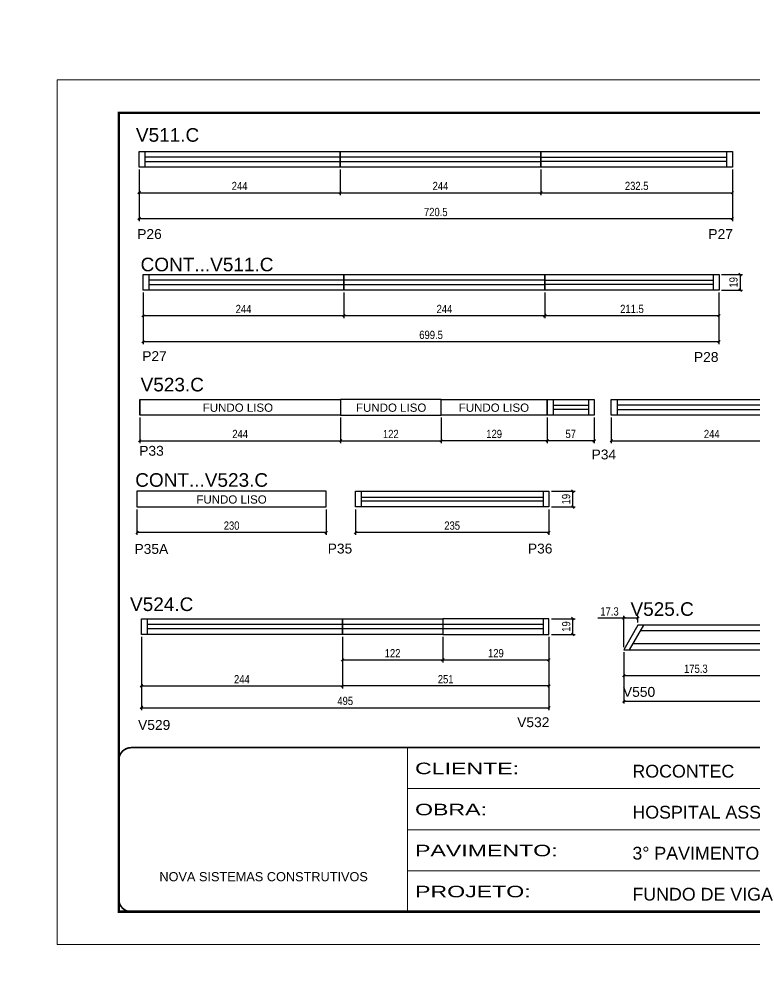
# Model space of a CAD drawing. Extents: x 2216 to 194001, y 226 to 38185.
# Drawn here: x 6939 to 7832, y 2476 to 3647 of the extents above; entities that cross this region are included whole.
import ezdxf

# ---------------------------------------------------------------- set-up
doc = ezdxf.new("R2010")
doc.units = 0
doc.linetypes.add('CONTINUO', pattern=[0])
doc.linetypes.add('DASHED', pattern=[0.75, 0.5, -0.25])
doc.layers.add('00 - FELIPE', color=2, linetype='Continuous', plot=False)
for name, color, linetype in [('5', 5, 'Continuous'), ('COTA', 241, 'Continuous'), ('NOMENCLATURA', 7, 'Continuous'), ('Painéis', 200, 'Continuous'), ('SARR_2.2x7', 40, 'Continuous')]:
    doc.layers.add(name, color=color, linetype=linetype)
for name, color, linetype, lineweight in [('Folhas', 255, 'Continuous', 9), ('Romaneio', 3, 'Continuous', 13), ('SARRAFO DE PRESSAO', 251, 'DASHED', 9)]:
    doc.layers.add(name, color=color, linetype=linetype, lineweight=lineweight)
doc.styles.add('ARIAL', font='arial.ttf')
doc.styles.add('COTA TECNICA', font='techl___.ttf', dxfattribs={"height": 10})
doc.styles.add('COTA TECNICA-50', font='techl___.ttf', dxfattribs={"height": 10})
doc.styles.get("Standard").update_dxf_attribs({"font": 'arial.ttf'})
doc.styles.add('Tecnologia', font='')
doc.styles.get('Tecnologia').set_extended_font_data('Forgotten Futurist')
doc.dimstyles.new('COTA PAINEL-50', dxfattribs={"dimtxt": 10, "dimasz": 3, "dimexe": 3, "dimexo": 3, "dimgap": 3, "dimtad": 1, "dimdec": 1, "dimzin": 12, "dimdsep": 46, "dimtxsty": 'COTA TECNICA-50', "dimblk1": 'OBLIQUE', "dimblk2": 'OBLIQUE', "dimsah": 1, "dimcen": 0.9, "dimclrd": 4, "dimclre": 4, "dimclrt": 240, "dimadec": 1, "dimazin": 3, "dimtfac": 1, "dimtdec": 1, "dimtmove": 0, "dimatfit": 3, "dimfxl": 1, "dimtolj": 1, "dimtzin": 12, "dimarcsym": 0})
doc.dimstyles.new('PAINEL', dxfattribs={"dimtxt": 10, "dimasz": 3, "dimexe": 3, "dimexo": 3, "dimgap": 3, "dimtad": 1, "dimdec": 1, "dimzin": 12, "dimdsep": 46, "dimtxsty": 'COTA TECNICA', "dimblk1": 'OBLIQUE', "dimblk2": 'OBLIQUE', "dimsah": 1, "dimcen": 0.9, "dimclrd": 4, "dimclre": 4, "dimclrt": 240, "dimadec": 1, "dimazin": 3, "dimtfac": 1, "dimtdec": 1, "dimtmove": 0, "dimatfit": 3, "dimfxl": 1, "dimtolj": 1, "dimtzin": 12, "dimarcsym": 0})

# ---------------------------------------------------------------- blocks, each defined once
blk = doc.blocks.new('9999999999')
at = {"color": 30, "linetype": 'CONTINUO'}
for p, q in [((98564.6, 34230.2), (98564.6, 34429.4)), ((98564.6, 34379.6), (99584, 34379.6)), ((98564.6, 34329.8), (99488, 34329.8)), ((99584, 34329.8), (99488, 34329.8)), ((99488, 34329.8), (99488, 34230.2)), ((98564.6, 34280), (99488, 34280))]:
    blk.add_line(p, q, dxfattribs=at)
at = {"color": 30, "linetype": 'CONTINUO', "const_width": 2}
blk.add_lwpolyline([(99584, 34230.2), (99584, 34414.4, 0.414214), (99569, 34429.4), (98229, 34429.4, 0.414214), (98214, 34414.4), (98214, 34245.2, 0.414214), (98229, 34230.2), (99584, 34230.2)], format="xyb", dxfattribs=at)
at = {"layer": 'Folhas'}
blk.add_lwpolyline([(98139, 34190.2), (99624, 34190.2), (99624, 35240.2), (98139, 35240.2)], close=True, dxfattribs=at)
at = {"layer": 'Folhas', "color": 30, "const_width": 3}
blk.add_lwpolyline([(98214, 34230.2), (99584, 34230.2), (99584, 35200.2), (98214, 35200.2)], close=True, dxfattribs=at)
at = {"color": 7, "linetype": 'Continuous', "ltscale": 5, "style": 'ARIAL'}
for s, height, p in [('ROCONTEC', 15.48, (98837.7, 34393.1)), ('HOSPITAL ASSUNÇÃO', 15.483, (98837.7, 34343.3)), ('3° PAVIMENTO', 15.483, (98837.7, 34293.5)), ('NOVA SISTEMAS CONSTRUTIVOS', 11.059, (98263.2, 34267.2)), ('FUNDO DE VIGA', 15.483, (98837.7, 34243.7))]:
    blk.add_text(s, height=height, dxfattribs=at).set_placement(p)
at = {"layer": 'Folhas', "color": 7, "style": 'Tecnologia', "width": 1.5}
for s, p in [('CLIENTE:', (98573.7, 34397.2)), ('OBRA:', (98573.7, 34347.3)), ('PAVIMENTO:', (98573.7, 34297.5)), ('PROJETO:', (98573.7, 34247.7))]:
    blk.add_text(s, height=14, dxfattribs=at).set_placement(p)
blk = doc.blocks.new('_Oblique')
at = {"color": 0, "linetype": 'ByBlock', "lineweight": -2}
blk.add_line((-0.5, -0.5), (0.5, 0.5), dxfattribs=at)
blk = doc.blocks.new('*D103')
at = {"layer": 'COTA', "color": 4, "linetype": 'ByBlock', "lineweight": -2, "transparency": 16777216}
for p, q in [((7451, 3163.2), (7451, 3132.2)), ((7580, 3163.2), (7580, 3132.2)), ((7580, 3135.2), (7451, 3135.2))]:
    blk.add_line(p, q, dxfattribs=at)
at = {"layer": 'Defpoints', "color": 0, "linetype": 'ByBlock', "transparency": 16777216}
for p in [(7451, 3166.2), (7580, 3166.2), (7451, 3135.2)]:
    blk.add_point(p, dxfattribs=at)
at = {"layer": 'COTA', "color": 4, "linetype": 'ByBlock', "lineweight": -2, "transparency": 16777216, "xscale": 3, "yscale": 3, "zscale": 3, "rotation": 180}
blk.add_blockref('_Oblique', (7451, 3135.2), dxfattribs=at)
at = {"layer": 'COTA', "color": 4, "linetype": 'ByBlock', "lineweight": -2, "transparency": 16777216, "xscale": 3, "yscale": 3, "zscale": 3}
blk.add_blockref('_Oblique', (7580, 3135.2), dxfattribs=at)
at = {"layer": 'COTA', "color": 240, "linetype": 'ByBlock', "transparency": 16777216, "insert": (7515.5, 3143.3), "char_height": 10, "attachment_point": 5, "style": 'COTA TECNICA-50'}
blk.add_mtext('\\A1;129', dxfattribs=at)
blk = doc.blocks.new('*D104')
at = {"layer": 'COTA', "color": 4, "linetype": 'ByBlock', "lineweight": -2, "transparency": 16777216}
for p, q in [((7081.6, 3051.7), (7081.6, 3020.7)), ((7311.6, 3051.7), (7311.6, 3020.7)), ((7311.6, 3023.7), (7081.6, 3023.7))]:
    blk.add_line(p, q, dxfattribs=at)
at = {"layer": 'Defpoints', "color": 0, "linetype": 'ByBlock', "transparency": 16777216}
for p in [(7081.6, 3054.7), (7311.6, 3054.7), (7081.6, 3023.7)]:
    blk.add_point(p, dxfattribs=at)
at = {"layer": 'COTA', "color": 4, "linetype": 'ByBlock', "lineweight": -2, "transparency": 16777216, "xscale": 3, "yscale": 3, "zscale": 3, "rotation": 180}
blk.add_blockref('_Oblique', (7081.6, 3023.7), dxfattribs=at)
at = {"layer": 'COTA', "color": 4, "linetype": 'ByBlock', "lineweight": -2, "transparency": 16777216, "xscale": 3, "yscale": 3, "zscale": 3}
blk.add_blockref('_Oblique', (7311.6, 3023.7), dxfattribs=at)
at = {"layer": 'COTA', "color": 240, "linetype": 'ByBlock', "transparency": 16777216, "insert": (7196.6, 3032), "char_height": 10, "attachment_point": 5, "style": 'COTA TECNICA-50'}
blk.add_mtext('\\A1;230', dxfattribs=at)
blk = doc.blocks.new('*D140')
at = {"layer": 'COTA', "color": 4, "linetype": 'ByBlock', "lineweight": -2, "transparency": 16777216}
for p, q in [((7572.3, 3464.3), (7572.3, 3433.3)), ((7804.8, 3464.3), (7804.8, 3433.3)), ((7572.3, 3436.3), (7804.8, 3436.3))]:
    blk.add_line(p, q, dxfattribs=at)
at = {"layer": 'Defpoints', "color": 0, "linetype": 'ByBlock', "transparency": 16777216}
for p in [(7572.3, 3467.3), (7804.8, 3467.3), (7804.8, 3436.3)]:
    blk.add_point(p, dxfattribs=at)
at = {"layer": 'COTA', "color": 4, "linetype": 'ByBlock', "lineweight": -2, "transparency": 16777216, "xscale": 3, "yscale": 3, "zscale": 3, "rotation": 180}
blk.add_blockref('_Oblique', (7572.3, 3436.3), dxfattribs=at)
at = {"layer": 'COTA', "color": 4, "linetype": 'ByBlock', "lineweight": -2, "transparency": 16777216, "xscale": 3, "yscale": 3, "zscale": 3}
blk.add_blockref('_Oblique', (7804.8, 3436.3), dxfattribs=at)
at = {"layer": 'COTA', "color": 240, "linetype": 'ByBlock', "transparency": 16777216, "insert": (7688.6, 3444.5), "char_height": 10, "attachment_point": 5, "style": 'COTA TECNICA-50'}
blk.add_mtext('\\A1;232.5', dxfattribs=at)
blk = doc.blocks.new('*D141')
at = {"layer": 'Defpoints', "color": 0, "linetype": 'ByBlock', "transparency": 16777216}
for p in [(7084.3, 3467.3), (7328.3, 3467.3), (7328.3, 3436.3)]:
    blk.add_point(p, dxfattribs=at)
at = {"layer": 'Romaneio', "color": 4, "linetype": 'ByBlock', "lineweight": -2, "transparency": 16777216}
for p, q in [((7084.3, 3464.3), (7084.3, 3433.3)), ((7328.3, 3464.3), (7328.3, 3433.3)), ((7084.3, 3436.3), (7328.3, 3436.3))]:
    blk.add_line(p, q, dxfattribs=at)
at = {"layer": 'Romaneio', "color": 4, "linetype": 'ByBlock', "lineweight": -2, "transparency": 16777216, "xscale": 3, "yscale": 3, "zscale": 3, "rotation": 180}
blk.add_blockref('_Oblique', (7084.3, 3436.3), dxfattribs=at)
at = {"layer": 'Romaneio', "color": 4, "linetype": 'ByBlock', "lineweight": -2, "transparency": 16777216, "xscale": 3, "yscale": 3, "zscale": 3}
blk.add_blockref('_Oblique', (7328.3, 3436.3), dxfattribs=at)
at = {"layer": 'Romaneio', "color": 240, "linetype": 'ByBlock', "transparency": 16777216, "insert": (7206.3, 3444.4), "char_height": 10, "attachment_point": 5, "style": 'COTA TECNICA-50'}
blk.add_mtext('\\A1;244', dxfattribs=at)
blk = doc.blocks.new('*D23')
at = {"layer": 'Defpoints', "color": 0, "linetype": 'ByBlock', "transparency": 16777216}
for p in [(7328.3, 3467.3), (7572.3, 3467.3), (7572.3, 3436.3)]:
    blk.add_point(p, dxfattribs=at)
at = {"layer": 'Romaneio', "color": 4, "linetype": 'ByBlock', "lineweight": -2, "transparency": 16777216}
for p, q in [((7328.3, 3464.3), (7328.3, 3433.3)), ((7572.3, 3464.3), (7572.3, 3433.3)), ((7328.3, 3436.3), (7572.3, 3436.3))]:
    blk.add_line(p, q, dxfattribs=at)
at = {"layer": 'Romaneio', "color": 4, "linetype": 'ByBlock', "lineweight": -2, "transparency": 16777216, "xscale": 3, "yscale": 3, "zscale": 3, "rotation": 180}
blk.add_blockref('_Oblique', (7328.3, 3436.3), dxfattribs=at)
at = {"layer": 'Romaneio', "color": 4, "linetype": 'ByBlock', "lineweight": -2, "transparency": 16777216, "xscale": 3, "yscale": 3, "zscale": 3}
blk.add_blockref('_Oblique', (7572.3, 3436.3), dxfattribs=at)
at = {"layer": 'Romaneio', "color": 240, "linetype": 'ByBlock', "transparency": 16777216, "insert": (7450.3, 3444.4), "char_height": 10, "attachment_point": 5, "style": 'COTA TECNICA-50'}
blk.add_mtext('\\A1;244', dxfattribs=at)
blk = doc.blocks.new('*D24')
at = {"layer": 'COTA', "color": 4, "linetype": 'ByBlock', "lineweight": -2, "transparency": 16777216}
for p, q in [((7084.3, 3464.3), (7084.3, 3401.7)), ((7804.8, 3464.3), (7804.8, 3401.7)), ((7804.8, 3404.7), (7084.3, 3404.7))]:
    blk.add_line(p, q, dxfattribs=at)
at = {"layer": 'Defpoints', "color": 0, "linetype": 'ByBlock', "transparency": 16777216}
for p in [(7084.3, 3467.3), (7804.8, 3467.3), (7084.3, 3404.7)]:
    blk.add_point(p, dxfattribs=at)
at = {"layer": 'COTA', "color": 4, "linetype": 'ByBlock', "lineweight": -2, "transparency": 16777216, "xscale": 3, "yscale": 3, "zscale": 3, "rotation": 180}
blk.add_blockref('_Oblique', (7084.3, 3404.7), dxfattribs=at)
at = {"layer": 'COTA', "color": 4, "linetype": 'ByBlock', "lineweight": -2, "transparency": 16777216, "xscale": 3, "yscale": 3, "zscale": 3}
blk.add_blockref('_Oblique', (7804.8, 3404.7), dxfattribs=at)
at = {"layer": 'COTA', "color": 240, "linetype": 'ByBlock', "transparency": 16777216, "insert": (7444.6, 3412.8), "char_height": 10, "attachment_point": 5, "style": 'COTA TECNICA-50'}
blk.add_mtext('\\A1;720.5', dxfattribs=at)
blk = doc.blocks.new('*D142')
at = {"layer": 'COTA', "color": 4, "linetype": 'ByBlock', "lineweight": -2, "transparency": 16777216}
for p, q in [((7577.1, 3315), (7577.1, 3284)), ((7788.6, 3315), (7788.6, 3284)), ((7577.1, 3287), (7788.6, 3287))]:
    blk.add_line(p, q, dxfattribs=at)
at = {"layer": 'Defpoints', "color": 0, "linetype": 'ByBlock', "transparency": 16777216}
for p in [(7577.1, 3318), (7788.6, 3318), (7788.6, 3287)]:
    blk.add_point(p, dxfattribs=at)
at = {"layer": 'COTA', "color": 4, "linetype": 'ByBlock', "lineweight": -2, "transparency": 16777216, "xscale": 3, "yscale": 3, "zscale": 3, "rotation": 180}
blk.add_blockref('_Oblique', (7577.1, 3287), dxfattribs=at)
at = {"layer": 'COTA', "color": 4, "linetype": 'ByBlock', "lineweight": -2, "transparency": 16777216, "xscale": 3, "yscale": 3, "zscale": 3}
blk.add_blockref('_Oblique', (7788.6, 3287), dxfattribs=at)
at = {"layer": 'COTA', "color": 240, "linetype": 'ByBlock', "transparency": 16777216, "insert": (7682.9, 3295.1), "char_height": 10, "attachment_point": 5, "style": 'COTA TECNICA-50'}
blk.add_mtext('\\A1;211.5', dxfattribs=at)
blk = doc.blocks.new('*D189')
at = {"layer": 'Defpoints', "color": 0, "linetype": 'ByBlock', "transparency": 16777216}
for p in [(7089.1, 3318), (7333.1, 3318), (7333.1, 3287)]:
    blk.add_point(p, dxfattribs=at)
at = {"layer": 'Romaneio', "color": 4, "linetype": 'ByBlock', "lineweight": -2, "transparency": 16777216}
for p, q in [((7089.1, 3315), (7089.1, 3284)), ((7333.1, 3315), (7333.1, 3284)), ((7089.1, 3287), (7333.1, 3287))]:
    blk.add_line(p, q, dxfattribs=at)
at = {"layer": 'Romaneio', "color": 4, "linetype": 'ByBlock', "lineweight": -2, "transparency": 16777216, "xscale": 3, "yscale": 3, "zscale": 3, "rotation": 180}
blk.add_blockref('_Oblique', (7089.1, 3287), dxfattribs=at)
at = {"layer": 'Romaneio', "color": 4, "linetype": 'ByBlock', "lineweight": -2, "transparency": 16777216, "xscale": 3, "yscale": 3, "zscale": 3}
blk.add_blockref('_Oblique', (7333.1, 3287), dxfattribs=at)
at = {"layer": 'Romaneio', "color": 240, "linetype": 'ByBlock', "transparency": 16777216, "insert": (7211.1, 3295.1), "char_height": 10, "attachment_point": 5, "style": 'COTA TECNICA-50'}
blk.add_mtext('\\A1;244', dxfattribs=at)
blk = doc.blocks.new('*D56')
at = {"layer": 'Defpoints', "color": 0, "linetype": 'ByBlock', "transparency": 16777216}
for p in [(7333.1, 3318), (7577.1, 3318), (7577.1, 3287)]:
    blk.add_point(p, dxfattribs=at)
at = {"layer": 'Romaneio', "color": 4, "linetype": 'ByBlock', "lineweight": -2, "transparency": 16777216}
for p, q in [((7333.1, 3315), (7333.1, 3284)), ((7577.1, 3315), (7577.1, 3284)), ((7333.1, 3287), (7577.1, 3287))]:
    blk.add_line(p, q, dxfattribs=at)
at = {"layer": 'Romaneio', "color": 4, "linetype": 'ByBlock', "lineweight": -2, "transparency": 16777216, "xscale": 3, "yscale": 3, "zscale": 3, "rotation": 180}
blk.add_blockref('_Oblique', (7333.1, 3287), dxfattribs=at)
at = {"layer": 'Romaneio', "color": 4, "linetype": 'ByBlock', "lineweight": -2, "transparency": 16777216, "xscale": 3, "yscale": 3, "zscale": 3}
blk.add_blockref('_Oblique', (7577.1, 3287), dxfattribs=at)
at = {"layer": 'Romaneio', "color": 240, "linetype": 'ByBlock', "transparency": 16777216, "insert": (7455.1, 3295.1), "char_height": 10, "attachment_point": 5, "style": 'COTA TECNICA-50'}
blk.add_mtext('\\A1;244', dxfattribs=at)
blk = doc.blocks.new('*D57')
at = {"layer": 'COTA', "color": 4, "linetype": 'ByBlock', "lineweight": -2, "transparency": 16777216}
for p, q in [((7089.1, 3315), (7089.1, 3252.4)), ((7788.6, 3315), (7788.6, 3252.4)), ((7788.6, 3255.4), (7089.1, 3255.4))]:
    blk.add_line(p, q, dxfattribs=at)
at = {"layer": 'Defpoints', "color": 0, "linetype": 'ByBlock', "transparency": 16777216}
for p in [(7089.1, 3318), (7788.6, 3318), (7089.1, 3255.4)]:
    blk.add_point(p, dxfattribs=at)
at = {"layer": 'COTA', "color": 4, "linetype": 'ByBlock', "lineweight": -2, "transparency": 16777216, "xscale": 3, "yscale": 3, "zscale": 3, "rotation": 180}
blk.add_blockref('_Oblique', (7089.1, 3255.4), dxfattribs=at)
at = {"layer": 'COTA', "color": 4, "linetype": 'ByBlock', "lineweight": -2, "transparency": 16777216, "xscale": 3, "yscale": 3, "zscale": 3}
blk.add_blockref('_Oblique', (7788.6, 3255.4), dxfattribs=at)
at = {"layer": 'COTA', "color": 240, "linetype": 'ByBlock', "transparency": 16777216, "insert": (7438.9, 3263.6), "char_height": 10, "attachment_point": 5, "style": 'COTA TECNICA-50'}
blk.add_mtext('\\A1;699.5', dxfattribs=at)
blk = doc.blocks.new('*D190')
at = {"layer": 'COTA', "color": 4, "linetype": 'ByBlock', "lineweight": -2, "transparency": 16777216}
for p, q in [((7791.6, 3337), (7817.3, 3337)), ((7814.3, 3337), (7814.3, 3318)), ((7791.6, 3318), (7817.3, 3318))]:
    blk.add_line(p, q, dxfattribs=at)
at = {"layer": 'Defpoints', "color": 0, "linetype": 'ByBlock', "transparency": 16777216}
for p in [(7788.6, 3337), (7788.6, 3318), (7814.3, 3318)]:
    blk.add_point(p, dxfattribs=at)
at = {"layer": 'COTA', "color": 4, "linetype": 'ByBlock', "lineweight": -2, "transparency": 16777216, "xscale": 3, "yscale": 3, "zscale": 3}
for p, rotation in [((7814.3, 3337), 90), ((7814.3, 3318), 270)]:
    blk.add_blockref('_Oblique', p, dxfattribs=dict(at, rotation=rotation))
at = {"layer": 'COTA', "color": 240, "linetype": 'ByBlock', "transparency": 16777216, "insert": (7806.2, 3327.5), "char_height": 10, "attachment_point": 5, "rotation": 90, "style": 'COTA TECNICA-50'}
blk.add_mtext('\\A1;19', dxfattribs=at)
blk = doc.blocks.new('*D196')
at = {"layer": 'Defpoints', "color": 0, "linetype": 'ByBlock', "transparency": 16777216}
for p in [(7085, 3166.2), (7329, 3166.2), (7329, 3135.2)]:
    blk.add_point(p, dxfattribs=at)
at = {"layer": 'Romaneio', "color": 4, "linetype": 'ByBlock', "lineweight": -2, "transparency": 16777216}
for p, q in [((7085, 3163.2), (7085, 3132.2)), ((7329, 3163.2), (7329, 3132.2)), ((7085, 3135.2), (7329, 3135.2))]:
    blk.add_line(p, q, dxfattribs=at)
at = {"layer": 'Romaneio', "color": 4, "linetype": 'ByBlock', "lineweight": -2, "transparency": 16777216, "xscale": 3, "yscale": 3, "zscale": 3, "rotation": 180}
blk.add_blockref('_Oblique', (7085, 3135.2), dxfattribs=at)
at = {"layer": 'Romaneio', "color": 4, "linetype": 'ByBlock', "lineweight": -2, "transparency": 16777216, "xscale": 3, "yscale": 3, "zscale": 3}
blk.add_blockref('_Oblique', (7329, 3135.2), dxfattribs=at)
at = {"layer": 'Romaneio', "color": 240, "linetype": 'ByBlock', "transparency": 16777216, "insert": (7207, 3143.3), "char_height": 10, "attachment_point": 5, "style": 'COTA TECNICA-50'}
blk.add_mtext('\\A1;244', dxfattribs=at)
blk = doc.blocks.new('*D197')
at = {"layer": 'Defpoints', "color": 0, "linetype": 'ByBlock', "transparency": 16777216}
for p in [(7329, 3166.2), (7451, 3166.2), (7451, 3135.2)]:
    blk.add_point(p, dxfattribs=at)
at = {"layer": 'Romaneio', "color": 4, "linetype": 'ByBlock', "lineweight": -2, "transparency": 16777216}
for p, q in [((7329, 3163.2), (7329, 3132.2)), ((7451, 3163.2), (7451, 3132.2)), ((7329, 3135.2), (7451, 3135.2))]:
    blk.add_line(p, q, dxfattribs=at)
at = {"layer": 'Romaneio', "color": 4, "linetype": 'ByBlock', "lineweight": -2, "transparency": 16777216, "xscale": 3, "yscale": 3, "zscale": 3, "rotation": 180}
blk.add_blockref('_Oblique', (7329, 3135.2), dxfattribs=at)
at = {"layer": 'Romaneio', "color": 4, "linetype": 'ByBlock', "lineweight": -2, "transparency": 16777216, "xscale": 3, "yscale": 3, "zscale": 3}
blk.add_blockref('_Oblique', (7451, 3135.2), dxfattribs=at)
at = {"layer": 'Romaneio', "color": 240, "linetype": 'ByBlock', "transparency": 16777216, "insert": (7390, 3143.3), "char_height": 10, "attachment_point": 5, "style": 'COTA TECNICA-50'}
blk.add_mtext('\\A1;122', dxfattribs=at)
blk = doc.blocks.new('*D199')
at = {"layer": 'Defpoints', "color": 0, "linetype": 'ByBlock', "transparency": 16777216}
for p in [(7657.8, 3166.2), (7901.8, 3166.2), (7901.8, 3135.2)]:
    blk.add_point(p, dxfattribs=at)
at = {"layer": 'Romaneio', "color": 4, "linetype": 'ByBlock', "lineweight": -2, "transparency": 16777216}
for p, q in [((7657.8, 3163.2), (7657.8, 3132.2)), ((7901.8, 3163.2), (7901.8, 3132.2)), ((7657.8, 3135.2), (7901.8, 3135.2))]:
    blk.add_line(p, q, dxfattribs=at)
at = {"layer": 'Romaneio', "color": 4, "linetype": 'ByBlock', "lineweight": -2, "transparency": 16777216, "xscale": 3, "yscale": 3, "zscale": 3, "rotation": 180}
blk.add_blockref('_Oblique', (7657.8, 3135.2), dxfattribs=at)
at = {"layer": 'Romaneio', "color": 4, "linetype": 'ByBlock', "lineweight": -2, "transparency": 16777216, "xscale": 3, "yscale": 3, "zscale": 3}
blk.add_blockref('_Oblique', (7901.8, 3135.2), dxfattribs=at)
at = {"layer": 'Romaneio', "color": 240, "linetype": 'ByBlock', "transparency": 16777216, "insert": (7779.8, 3143.3), "char_height": 10, "attachment_point": 5, "style": 'COTA TECNICA-50'}
blk.add_mtext('\\A1;244', dxfattribs=at)
blk = doc.blocks.new('*D66')
at = {"layer": 'COTA', "color": 4, "linetype": 'ByBlock', "lineweight": -2, "transparency": 16777216}
for p, q in [((7585, 3073.7), (7614, 3073.7)), ((7611, 3054.7), (7611, 3073.7)), ((7585, 3054.7), (7614, 3054.7))]:
    blk.add_line(p, q, dxfattribs=at)
at = {"layer": 'Defpoints', "color": 0, "linetype": 'ByBlock', "transparency": 16777216}
for p in [(7582, 3073.7), (7611, 3073.7), (7582, 3054.7)]:
    blk.add_point(p, dxfattribs=at)
at = {"layer": 'COTA', "color": 4, "linetype": 'ByBlock', "lineweight": -2, "transparency": 16777216, "xscale": 3, "yscale": 3, "zscale": 3}
for p, rotation in [((7611, 3073.7), 90), ((7611, 3054.7), 270)]:
    blk.add_blockref('_Oblique', p, dxfattribs=dict(at, rotation=rotation))
at = {"layer": 'COTA', "color": 240, "linetype": 'ByBlock', "transparency": 16777216, "insert": (7602.9, 3064.2), "char_height": 10, "attachment_point": 5, "rotation": 90, "style": 'COTA TECNICA-50'}
blk.add_mtext('\\A1;19', dxfattribs=at)
blk = doc.blocks.new('*D200')
at = {"layer": 'Defpoints', "color": 0, "linetype": 'ByBlock', "transparency": 16777216}
for p in [(7347, 3054.7), (7582, 3054.7), (7347, 3023.7)]:
    blk.add_point(p, dxfattribs=at)
at = {"layer": 'Romaneio', "color": 4, "linetype": 'ByBlock', "lineweight": -2, "transparency": 16777216}
for p, q in [((7347, 3051.7), (7347, 3020.7)), ((7582, 3051.7), (7582, 3020.7)), ((7582, 3023.7), (7347, 3023.7))]:
    blk.add_line(p, q, dxfattribs=at)
at = {"layer": 'Romaneio', "color": 4, "linetype": 'ByBlock', "lineweight": -2, "transparency": 16777216, "xscale": 3, "yscale": 3, "zscale": 3}
for p, rotation in [((7347, 3023.7), 180.0000000077806), ((7582, 3023.7), 7.780576183336052e-09)]:
    blk.add_blockref('_Oblique', p, dxfattribs=dict(at, rotation=rotation))
at = {"layer": 'Romaneio', "color": 240, "linetype": 'ByBlock', "transparency": 16777216, "insert": (7464.5, 3032), "char_height": 10, "attachment_point": 5, "rotation": 0, "style": 'COTA TECNICA-50'}
blk.add_mtext('\\A1;235', dxfattribs=at)
blk = doc.blocks.new('*D67')
at = {"layer": 'Defpoints', "color": 0, "linetype": 'ByBlock', "transparency": 16777216}
for p in [(7087.1, 2900), (7331.1, 2900), (7331.1, 2837.4)]:
    blk.add_point(p, dxfattribs=at)
at = {"layer": 'Romaneio', "color": 4, "linetype": 'ByBlock', "lineweight": -2, "transparency": 16777216}
for p, q in [((7087.1, 2897), (7087.1, 2834.4)), ((7331.1, 2897), (7331.1, 2834.4)), ((7087.1, 2837.4), (7331.1, 2837.4))]:
    blk.add_line(p, q, dxfattribs=at)
at = {"layer": 'Romaneio', "color": 4, "linetype": 'ByBlock', "lineweight": -2, "transparency": 16777216, "xscale": 3, "yscale": 3, "zscale": 3, "rotation": 180}
blk.add_blockref('_Oblique', (7087.1, 2837.4), dxfattribs=at)
at = {"layer": 'Romaneio', "color": 4, "linetype": 'ByBlock', "lineweight": -2, "transparency": 16777216, "xscale": 3, "yscale": 3, "zscale": 3}
blk.add_blockref('_Oblique', (7331.1, 2837.4), dxfattribs=at)
at = {"layer": 'Romaneio', "color": 240, "linetype": 'ByBlock', "transparency": 16777216, "insert": (7209.1, 2845.5), "char_height": 10, "attachment_point": 5, "style": 'COTA TECNICA-50'}
blk.add_mtext('\\A1;244', dxfattribs=at)
blk = doc.blocks.new('*D201')
at = {"layer": 'Defpoints', "color": 0, "linetype": 'ByBlock', "transparency": 16777216}
for p in [(7331.1, 2900), (7453.1, 2900), (7453.1, 2869)]:
    blk.add_point(p, dxfattribs=at)
at = {"layer": 'Romaneio', "color": 4, "linetype": 'ByBlock', "lineweight": -2, "transparency": 16777216}
for p, q in [((7331.1, 2897), (7331.1, 2866)), ((7453.1, 2897), (7453.1, 2866)), ((7331.1, 2869), (7453.1, 2869))]:
    blk.add_line(p, q, dxfattribs=at)
at = {"layer": 'Romaneio', "color": 4, "linetype": 'ByBlock', "lineweight": -2, "transparency": 16777216, "xscale": 3, "yscale": 3, "zscale": 3}
for p, rotation in [((7331.1, 2869), 180.0000727987055), ((7453.1, 2869), 7.279870543824064e-05)]:
    blk.add_blockref('_Oblique', p, dxfattribs=dict(at, rotation=rotation))
at = {"layer": 'Romaneio', "color": 240, "linetype": 'ByBlock', "transparency": 16777216, "insert": (7392.1, 2877.1), "char_height": 10, "attachment_point": 5, "rotation": 0.0001, "style": 'COTA TECNICA-50'}
blk.add_mtext('\\A1;122', dxfattribs=at)
blk = doc.blocks.new('*D202')
at = {"layer": 'Defpoints', "color": 0, "linetype": 'ByBlock', "transparency": 16777216}
for p in [(7453.1, 2900), (7582.1, 2900), (7582.1, 2869)]:
    blk.add_point(p, dxfattribs=at)
at = {"layer": 'Romaneio', "color": 4, "linetype": 'ByBlock', "lineweight": -2, "transparency": 16777216}
for p, q in [((7453.1, 2897), (7453.1, 2866)), ((7582.1, 2897), (7582.1, 2866)), ((7453.1, 2869), (7582.1, 2869))]:
    blk.add_line(p, q, dxfattribs=at)
at = {"layer": 'Romaneio', "color": 4, "linetype": 'ByBlock', "lineweight": -2, "transparency": 16777216, "xscale": 3, "yscale": 3, "zscale": 3, "rotation": 180}
blk.add_blockref('_Oblique', (7453.1, 2869), dxfattribs=at)
at = {"layer": 'Romaneio', "color": 4, "linetype": 'ByBlock', "lineweight": -2, "transparency": 16777216, "xscale": 3, "yscale": 3, "zscale": 3}
blk.add_blockref('_Oblique', (7582.1, 2869), dxfattribs=at)
at = {"layer": 'Romaneio', "color": 240, "linetype": 'ByBlock', "transparency": 16777216, "insert": (7517.6, 2877.1), "char_height": 10, "attachment_point": 5, "style": 'COTA TECNICA-50'}
blk.add_mtext('\\A1;129', dxfattribs=at)
blk = doc.blocks.new('*D158')
at = {"layer": 'COTA', "color": 4, "linetype": 'ByBlock', "lineweight": -2, "transparency": 16777216}
for p, q in [((7331.1, 2897), (7331.1, 2834.4)), ((7582.1, 2897), (7582.1, 2834.4)), ((7582.1, 2837.4), (7331.1, 2837.4))]:
    blk.add_line(p, q, dxfattribs=at)
at = {"layer": 'Defpoints', "color": 0, "linetype": 'ByBlock', "transparency": 16777216}
for p in [(7331.1, 2900), (7582.1, 2900), (7331.1, 2837.4)]:
    blk.add_point(p, dxfattribs=at)
at = {"layer": 'COTA', "color": 4, "linetype": 'ByBlock', "lineweight": -2, "transparency": 16777216, "xscale": 3, "yscale": 3, "zscale": 3, "rotation": 180}
blk.add_blockref('_Oblique', (7331.1, 2837.4), dxfattribs=at)
at = {"layer": 'COTA', "color": 4, "linetype": 'ByBlock', "lineweight": -2, "transparency": 16777216, "xscale": 3, "yscale": 3, "zscale": 3}
blk.add_blockref('_Oblique', (7582.1, 2837.4), dxfattribs=at)
at = {"layer": 'COTA', "color": 240, "linetype": 'ByBlock', "transparency": 16777216, "insert": (7456.6, 2845.5), "char_height": 10, "attachment_point": 5, "style": 'COTA TECNICA-50'}
blk.add_mtext('\\A1;251', dxfattribs=at)
blk = doc.blocks.new('*D159')
at = {"layer": 'COTA', "color": 4, "linetype": 'ByBlock', "lineweight": -2, "transparency": 16777216}
for p, q in [((7585.1, 2919), (7614.1, 2919)), ((7611.1, 2900), (7611.1, 2919)), ((7585.1, 2900), (7614.1, 2900))]:
    blk.add_line(p, q, dxfattribs=at)
at = {"layer": 'Defpoints', "color": 0, "linetype": 'ByBlock', "transparency": 16777216}
for p in [(7582.1, 2919), (7611.1, 2919), (7582.1, 2900)]:
    blk.add_point(p, dxfattribs=at)
at = {"layer": 'COTA', "color": 4, "linetype": 'ByBlock', "lineweight": -2, "transparency": 16777216, "xscale": 3, "yscale": 3, "zscale": 3}
for p, rotation in [((7611.1, 2919), 90), ((7611.1, 2900), 270)]:
    blk.add_blockref('_Oblique', p, dxfattribs=dict(at, rotation=rotation))
at = {"layer": 'COTA', "color": 240, "linetype": 'ByBlock', "transparency": 16777216, "insert": (7603, 2909.5), "char_height": 10, "attachment_point": 5, "rotation": 90, "style": 'COTA TECNICA-50'}
blk.add_mtext('\\A1;19', dxfattribs=at)
blk = doc.blocks.new('*D160')
at = {"layer": 'COTA', "color": 4, "linetype": 'ByBlock', "lineweight": -2, "transparency": 16777216}
for p, q in [((7087.1, 2897), (7087.1, 2807.9)), ((7582.1, 2897), (7582.1, 2807.9)), ((7087.1, 2810.9), (7582.1, 2810.9))]:
    blk.add_line(p, q, dxfattribs=at)
at = {"layer": 'Defpoints', "color": 0, "linetype": 'ByBlock', "transparency": 16777216}
for p in [(7087.1, 2900), (7582.1, 2900), (7582.1, 2810.9)]:
    blk.add_point(p, dxfattribs=at)
at = {"layer": 'COTA', "color": 4, "linetype": 'ByBlock', "lineweight": -2, "transparency": 16777216, "xscale": 3, "yscale": 3, "zscale": 3, "rotation": 180}
blk.add_blockref('_Oblique', (7087.1, 2810.9), dxfattribs=at)
at = {"layer": 'COTA', "color": 4, "linetype": 'ByBlock', "lineweight": -2, "transparency": 16777216, "xscale": 3, "yscale": 3, "zscale": 3}
blk.add_blockref('_Oblique', (7582.1, 2810.9), dxfattribs=at)
at = {"layer": 'COTA', "color": 240, "linetype": 'ByBlock', "transparency": 16777216, "insert": (7334.6, 2819.1), "char_height": 10, "attachment_point": 5, "style": 'COTA TECNICA-50'}
blk.add_mtext('\\A1;495', dxfattribs=at)
blk = doc.blocks.new('*D38')
at = {"layer": 'COTA', "color": 4, "linetype": 'ByBlock', "lineweight": -2, "transparency": 16777216}
for p, q in [((7672.9, 2878.4), (7672.9, 2847)), ((7848.2, 2878.4), (7848.2, 2847)), ((7672.9, 2850), (7848.2, 2850))]:
    blk.add_line(p, q, dxfattribs=at)
at = {"layer": 'Defpoints', "color": 0, "linetype": 'ByBlock', "transparency": 16777216}
for p in [(7672.9, 2881.4), (7848.2, 2881.4), (7848.2, 2850)]:
    blk.add_point(p, dxfattribs=at)
at = {"layer": 'COTA', "color": 4, "linetype": 'ByBlock', "lineweight": -2, "transparency": 16777216, "xscale": 3, "yscale": 3, "zscale": 3, "rotation": 180}
blk.add_blockref('_Oblique', (7672.9, 2850), dxfattribs=at)
at = {"layer": 'COTA', "color": 4, "linetype": 'ByBlock', "lineweight": -2, "transparency": 16777216, "xscale": 3, "yscale": 3, "zscale": 3}
blk.add_blockref('_Oblique', (7848.2, 2850), dxfattribs=at)
at = {"layer": 'COTA', "color": 240, "linetype": 'ByBlock', "transparency": 16777216, "insert": (7760.5, 2858.2), "char_height": 10, "attachment_point": 5, "style": 'COTA TECNICA-50'}
blk.add_mtext('\\A1;175.3', dxfattribs=at)
blk = doc.blocks.new('*D163')
at = {"layer": 'COTA', "color": 4, "linetype": 'ByBlock', "lineweight": -2, "transparency": 16777216}
for p, q in [((7672.9, 2919.6), (7641.3, 2919.6)), ((7672.9, 2884.4), (7672.9, 2922.6)), ((7690.2, 2919.6), (7672.9, 2919.6)), ((7690.2, 2914.4), (7690.2, 2922.6))]:
    blk.add_line(p, q, dxfattribs=at)
at = {"layer": 'Defpoints', "color": 0, "linetype": 'ByBlock', "transparency": 16777216}
for p in [(7672.9, 2919.6), (7690.2, 2911.4), (7672.9, 2881.4)]:
    blk.add_point(p, dxfattribs=at)
at = {"layer": 'COTA', "color": 4, "linetype": 'ByBlock', "lineweight": -2, "transparency": 16777216, "xscale": 3, "yscale": 3, "zscale": 3, "rotation": 180}
blk.add_blockref('_Oblique', (7672.9, 2919.6), dxfattribs=at)
at = {"layer": 'COTA', "color": 4, "linetype": 'ByBlock', "lineweight": -2, "transparency": 16777216, "xscale": 3, "yscale": 3, "zscale": 3}
blk.add_blockref('_Oblique', (7690.2, 2919.6), dxfattribs=at)
at = {"layer": 'COTA', "color": 240, "linetype": 'ByBlock', "transparency": 16777216, "insert": (7655.6, 2927.8), "char_height": 10, "attachment_point": 5, "style": 'COTA TECNICA-50'}
blk.add_mtext('\\A1;17.3', dxfattribs=at)
blk = doc.blocks.new('*D227')
at = {"layer": '00 - FELIPE', "color": 4, "lineweight": -2, "transparency": 16777216}
for p, q in [((7672.9, 2878.4), (7672.9, 2815.9)), ((8351.2, 2878.4), (8351.2, 2815.9)), ((7672.9, 2818.9), (8351.2, 2818.9))]:
    blk.add_line(p, q, dxfattribs=at)
at = {"layer": 'Defpoints', "color": 0, "transparency": 16777216}
for p in [(7672.9, 2881.4), (8351.2, 2881.4), (8351.2, 2818.9)]:
    blk.add_point(p, dxfattribs=at)
at = {"layer": '00 - FELIPE', "color": 4, "lineweight": -2, "transparency": 16777216, "xscale": 3, "yscale": 3, "zscale": 3, "rotation": 180}
blk.add_blockref('_Oblique', (7672.9, 2818.9), dxfattribs=at)
at = {"layer": '00 - FELIPE', "color": 4, "lineweight": -2, "transparency": 16777216, "xscale": 3, "yscale": 3, "zscale": 3}
blk.add_blockref('_Oblique', (8351.2, 2818.9), dxfattribs=at)
at = {"layer": '00 - FELIPE', "color": 240, "transparency": 16777216, "insert": (8012, 2827.1), "char_height": 10, "attachment_point": 5, "style": 'COTA TECNICA'}
blk.add_mtext('\\A1;678.3', dxfattribs=at)
blk = doc.blocks.new('*D232')
at = {"layer": '00 - FELIPE', "color": 4, "lineweight": -2, "transparency": 16777216}
for p, q in [((7580, 3163.2), (7580, 3132.2)), ((7637, 3163.2), (7637, 3132.2)), ((7637, 3135.2), (7580, 3135.2))]:
    blk.add_line(p, q, dxfattribs=at)
at = {"layer": 'Defpoints', "color": 0, "transparency": 16777216}
for p in [(7580, 3166.2), (7637, 3166.2), (7580, 3135.2)]:
    blk.add_point(p, dxfattribs=at)
at = {"layer": '00 - FELIPE', "color": 4, "lineweight": -2, "transparency": 16777216, "xscale": 3, "yscale": 3, "zscale": 3, "rotation": 180}
blk.add_blockref('_Oblique', (7580, 3135.2), dxfattribs=at)
at = {"layer": '00 - FELIPE', "color": 4, "lineweight": -2, "transparency": 16777216, "xscale": 3, "yscale": 3, "zscale": 3}
blk.add_blockref('_Oblique', (7637, 3135.2), dxfattribs=at)
at = {"layer": '00 - FELIPE', "color": 240, "transparency": 16777216, "insert": (7608.5, 3143.3), "char_height": 10, "attachment_point": 5, "style": 'COTA TECNICA'}
blk.add_mtext('\\A1;57', dxfattribs=at)
blk = doc.blocks.new('*D240')
at = {"layer": '00 - FELIPE', "color": 4, "lineweight": -2, "transparency": 16777216}
for p, q in [((4670.3, 1925.6), (4670.3, 1893.9)), ((4715.3, 1925.6), (4715.3, 1893.9)), ((4670.3, 1896.9), (4715.3, 1896.9))]:
    blk.add_line(p, q, dxfattribs=at)
at = {"layer": 'Defpoints', "color": 0, "linetype": 'ByBlock', "transparency": 16777216}
for p in [(193755.2, 38185), (193999.2, 38185), (193999.2, 38154)]:
    blk.add_point(p, dxfattribs=at)
at = {"layer": 'Defpoints', "color": 0, "transparency": 16777216}
for p in [(4670.3, 1928.6), (4715.3, 1928.6), (4715.3, 1896.9)]:
    blk.add_point(p, dxfattribs=at)
at = {"layer": 'Romaneio', "color": 4, "linetype": 'ByBlock', "lineweight": -2, "transparency": 16777216}
for p, q in [((193755.2, 38182), (193755.2, 38151)), ((193999.2, 38182), (193999.2, 38151)), ((193755.2, 38154), (193999.2, 38154))]:
    blk.add_line(p, q, dxfattribs=at)
at = {"layer": '00 - FELIPE', "color": 4, "lineweight": -2, "transparency": 16777216, "xscale": 3, "yscale": 3, "zscale": 3, "rotation": 180}
blk.add_blockref('_Oblique', (4670.3, 1896.9), dxfattribs=at)
at = {"layer": '00 - FELIPE', "color": 4, "lineweight": -2, "transparency": 16777216, "xscale": 3, "yscale": 3, "zscale": 3}
blk.add_blockref('_Oblique', (4715.3, 1896.9), dxfattribs=at)
at = {"layer": 'Romaneio', "color": 4, "linetype": 'ByBlock', "lineweight": -2, "transparency": 16777216, "xscale": 3, "yscale": 3, "zscale": 3, "rotation": 180}
blk.add_blockref('_Oblique', (193755.2, 38154), dxfattribs=at)
at = {"layer": 'Romaneio', "color": 4, "linetype": 'ByBlock', "lineweight": -2, "transparency": 16777216, "xscale": 3, "yscale": 3, "zscale": 3}
blk.add_blockref('_Oblique', (193999.2, 38154), dxfattribs=at)
at = {"layer": '00 - FELIPE', "color": 240, "transparency": 16777216, "insert": (4692.8, 1905), "char_height": 10, "attachment_point": 5, "style": 'COTA TECNICA'}
blk.add_mtext('\\A1;45', dxfattribs=at)
at = {"layer": 'Romaneio', "color": 240, "linetype": 'ByBlock', "transparency": 16777216, "insert": (193877.2, 38162.1), "char_height": 10, "attachment_point": 5, "style": 'COTA TECNICA-50'}
blk.add_mtext('\\A1;244', dxfattribs=at)
blk = doc.blocks.new('*D241')
at = {"layer": '00 - FELIPE', "color": 4, "lineweight": -2, "transparency": 16777216}
for p, q in [((4715.3, 1925.6), (4715.3, 1893.9)), ((4959.4, 1925.6), (4959.4, 1893.9)), ((4715.3, 1896.9), (4959.4, 1896.9))]:
    blk.add_line(p, q, dxfattribs=at)
at = {"layer": 'Defpoints', "color": 0, "linetype": 'ByBlock', "transparency": 16777216}
for p in [(193755.2, 38185), (193999.2, 38185), (193755.2, 38125.7)]:
    blk.add_point(p, dxfattribs=at)
at = {"layer": 'Defpoints', "color": 0, "transparency": 16777216}
for p in [(4715.3, 1928.6), (4959.4, 1928.6), (4959.4, 1896.9)]:
    blk.add_point(p, dxfattribs=at)
at = {"layer": 'Painéis', "color": 4, "linetype": 'ByBlock', "lineweight": -2, "transparency": 16777216}
for p, q in [((193755.2, 38182), (193755.2, 38122.7)), ((193999.2, 38182), (193999.2, 38122.7)), ((193999.2, 38125.7), (193755.2, 38125.7))]:
    blk.add_line(p, q, dxfattribs=at)
at = {"layer": '00 - FELIPE', "color": 4, "lineweight": -2, "transparency": 16777216, "xscale": 3, "yscale": 3, "zscale": 3, "rotation": 180}
blk.add_blockref('_Oblique', (4715.3, 1896.9), dxfattribs=at)
at = {"layer": '00 - FELIPE', "color": 4, "lineweight": -2, "transparency": 16777216, "xscale": 3, "yscale": 3, "zscale": 3}
blk.add_blockref('_Oblique', (4959.4, 1896.9), dxfattribs=at)
at = {"layer": 'Painéis', "color": 4, "linetype": 'ByBlock', "lineweight": -2, "transparency": 16777216, "xscale": 3, "yscale": 3, "zscale": 3, "rotation": 180}
blk.add_blockref('_Oblique', (193755.2, 38125.7), dxfattribs=at)
at = {"layer": 'Painéis', "color": 4, "linetype": 'ByBlock', "lineweight": -2, "transparency": 16777216, "xscale": 3, "yscale": 3, "zscale": 3}
blk.add_blockref('_Oblique', (193999.2, 38125.7), dxfattribs=at)
at = {"layer": '00 - FELIPE', "color": 240, "transparency": 16777216, "insert": (4837.4, 1905), "char_height": 10, "attachment_point": 5, "style": 'COTA TECNICA'}
blk.add_mtext('\\A1;244', dxfattribs=at)
at = {"layer": 'Painéis', "color": 240, "linetype": 'ByBlock', "transparency": 16777216, "insert": (193877.2, 38133.8), "char_height": 10, "attachment_point": 5, "style": 'COTA TECNICA-50'}
blk.add_mtext('\\A1;2X', dxfattribs=at)

msp = doc.modelspace()

# ---------------------------------------------------------------- linework, layer by layer
at = {"layer": 'Painéis', "linetype": 'ByBlock'}
msp.add_line((7085.05, 3185.2), (7085.05, 3166.2), dxfattribs=at)
at = {"layer": 'Painéis', "linetype": 'Continuous'}
for points in [[(7084.3, 3486.28), (7328.3, 3486.28), (7328.3, 3467.28), (7084.3, 3467.28)], [(7328.3, 3486.28), (7572.3, 3486.28), (7572.3, 3467.28), (7328.3, 3467.28)], [(7089.11, 3336.98), (7333.11, 3336.98), (7333.11, 3317.98), (7089.11, 3317.98)], [(7333.11, 3336.98), (7577.11, 3336.98), (7577.11, 3317.98), (7333.11, 3317.98)], [(7085.05, 3185.2), (7329.05, 3185.2), (7329.05, 3166.2), (7085.05, 3166.2)], [(7329.05, 3166.2), (7451.05, 3166.2), (7451.05, 3185.2), (7329.05, 3185.2)], [(7580.05, 3185.2), (7637.05, 3185.2), (7637.05, 3166.2), (7580.05, 3166.2)], [(7657.78, 3185.2), (7901.78, 3185.2), (7901.78, 3166.2), (7657.78, 3166.2)], [(7347.02, 3073.73), (7582.02, 3073.73), (7582.02, 3054.73), (7347.02, 3054.73)], [(7087.1, 2919), (7331.1, 2919), (7331.1, 2900), (7087.1, 2900)], [(7331.1, 2919), (7453.1, 2919), (7453.1, 2900), (7331.1, 2900)], [(7453.1, 2900), (7582.1, 2900), (7582.1, 2919), (7453.1, 2919)]]:
    msp.add_lwpolyline(points, close=True, dxfattribs=at)
at = {"layer": 'Painéis', "linetype": 'ByBlock'}
for points in [[(7572.3, 3486.28), (7804.84, 3486.28), (7804.84, 3467.28), (7572.3, 3467.28)], [(7577.11, 3336.98), (7788.65, 3336.98), (7788.65, 3317.98), (7577.11, 3317.98)], [(7451.05, 3185.2), (7580.05, 3185.2), (7580.05, 3166.2), (7451.05, 3166.2)], [(7081.57, 3054.73), (7311.57, 3054.73), (7311.57, 3073.73), (7081.57, 3073.73)]]:
    msp.add_lwpolyline(points, close=True, dxfattribs=at)
msp.add_lwpolyline([(7672.88, 2881.35), (8351.15, 2881.35), (8351.16, 2897.35), (8321.16, 2897.35), (8321.16, 2911.35), (7867.15, 2911.35), (7867.15, 2907.58), (7848.15, 2907.58), (7848.15, 2911.35), (7690.2, 2911.35), (7672.88, 2881.35)], dxfattribs=at)
at = {"layer": 'SARR_2.2x7', "linetype": 'Continuous'}
for p, q in [((7091.3, 3486.28), (7091.3, 3467.28)), ((7328.3, 3479.28), (7091.3, 3479.28)), ((7572.3, 3479.28), (7328.3, 3479.28)), ((7572.31, 3479.28), (7797.86, 3479.28)), ((7797.86, 3486.28), (7797.86, 3467.28)), ((7091.3, 3474.28), (7328.3, 3474.28)), ((7328.3, 3474.28), (7572.3, 3474.28)), ((7797.86, 3474.28), (7572.3, 3474.28)), ((7096.11, 3336.98), (7096.11, 3317.98)), ((7333.11, 3329.98), (7096.11, 3329.98)), ((7577.11, 3329.98), (7333.11, 3329.98)), ((7577.12, 3329.98), (7781.67, 3329.98)), ((7781.67, 3336.98), (7781.67, 3317.98)), ((7096.11, 3324.98), (7333.11, 3324.98)), ((7333.11, 3324.98), (7577.11, 3324.98)), ((7781.67, 3324.98), (7577.11, 3324.98)), ((7587.05, 3185.2), (7587.05, 3166.2)), ((7587.05, 3178.2), (7630.07, 3178.2)), ((7630.07, 3185.2), (7630.07, 3166.2)), ((7664.78, 3185.2), (7664.78, 3166.2)), ((7901.78, 3178.2), (7664.78, 3178.2)), ((7630.07, 3173.2), (7587.05, 3173.2)), ((7664.78, 3173.2), (7901.78, 3173.2)), ((7354.02, 3073.73), (7354.02, 3054.73)), ((7575.02, 3073.73), (7575.02, 3054.73)), ((7354.02, 3066.73), (7575.02, 3066.73)), ((7575.02, 3061.73), (7354.02, 3061.73)), ((7094.1, 2919), (7094.1, 2900)), ((7575.1, 2919), (7575.1, 2900)), ((7331.1, 2912), (7094.1, 2912)), ((7094.1, 2907), (7331.1, 2907)), ((7575.1, 2912), (7331.1, 2912)), ((7331.1, 2907), (7575.1, 2907)), ((7679.88, 2881.35), (7697.2, 2911.35)), ((7848.15, 2904.35), (7693.16, 2904.35)), ((7848.15, 2888.35), (7683.92, 2888.35))]:
    msp.add_line(p, q, dxfattribs=at)

# ---------------------------------------------------------------- block references
at = {"layer": 'SARRAFO DE PRESSAO', "color": 6, "linetype": 'ByBlock'}
msp.add_blockref('9999999999', (-91154.29, -31666.96), dxfattribs=at)

# ---------------------------------------------------------------- texts
at = {"color": 0, "linetype": 'Continuous', "ltscale": 5, "style": 'ARIAL'}
for p in [(7161.59, 3170.27), (7347.76, 3170.27), (7472.56, 3170.27), (7153.86, 3058.8)]:
    msp.add_text('FUNDO LISO', height=10, dxfattribs=at).set_placement(p)
at = {"layer": '5', "linetype": 'Continuous'}
for s, p in [('P26', (7081.97, 3380.1)), ('P27', (7775.67, 3380.1)), ('P27', (7088.04, 3231.87)), ('P28', (7758.15, 3230.8)), ('P33', (7084.42, 3116.9)), ('P34', (7633.85, 3112.44)), ('P35A', (7078.62, 2997.76)), ('P35', (7313.33, 2998.19)), ('P36', (7556.48, 2998.19)), ('V550', (7671.93, 2824.15)), ('V532', (7543.47, 2787.33)), ('V529', (7082.99, 2783.99))]:
    msp.add_text(s, height=12, rotation=359.99996, dxfattribs=at).set_placement(p)
at = {"layer": 'NOMENCLATURA', "linetype": 'Continuous'}
for s, p in [('V511.C', (7080.4, 3498.18)), ('CONT...V511.C', (7086.07, 3340.88)), ('V523.C', (7086.1, 3195.04)), ('CONT...V523.C', (7079.54, 3079.21)), ('V524.C', (7073.25, 2928.35)), ('V525.C', (7681.12, 2922.48))]:
    msp.add_text(s, height=16.5, dxfattribs=at).set_placement(p)

# ---------------------------------------------------------------- dimensions: what is measured, and where the dimension line sits
at = {"layer": '00 - FELIPE'}
for base, p1, p2, picture, middle in [((4715.34, 1896.92), (4670.34, 1928.59), (4715.34, 1928.59), '*D240', (4692.84, 1905.03)), ((4959.37, 1896.92), (4715.34, 1928.59), (4959.37, 1928.59), '*D241', (4837.36, 1904.99)), ((7580.05, 3135.21), (7637.05, 3166.2), (7580.05, 3166.2), '*D232', (7608.55, 3143.32)), ((8351.15, 2818.86), (7672.88, 2881.35), (8351.15, 2881.35), '*D227', (8012.02, 2827.1))]:
    dim = msp.add_linear_dim(base=base, p1=p1, p2=p2, dimstyle='PAINEL', dxfattribs=at)
    dim.commit()
    dim.dimension.update_dxf_attribs({"geometry": picture, "text_midpoint": middle})
at = {"layer": 'COTA', "linetype": 'ByBlock'}
for base, p1, p2, picture, middle in [((7084.3, 3404.72), (7804.84, 3467.28), (7084.3, 3467.28), '*D24', (7444.57, 3412.83)), ((7804.84, 3436.29), (7572.3, 3467.28), (7804.84, 3467.28), '*D140', (7688.57, 3444.51)), ((7089.11, 3255.42), (7788.65, 3317.98), (7089.11, 3317.98), '*D57', (7438.88, 3263.56)), ((7788.65, 3286.99), (7577.11, 3317.98), (7788.65, 3317.98), '*D142', (7682.88, 3295.1)), ((7451.05, 3135.21), (7580.05, 3166.2), (7451.05, 3166.2), '*D103', (7515.55, 3143.3)), ((7081.57, 3023.74), (7311.57, 3054.73), (7081.57, 3054.73), '*D104', (7196.57, 3031.96)), ((7672.88, 2919.63), (7690.2, 2911.35), (7672.88, 2881.35), '*D163', (7655.57, 2927.85)), ((7582.1, 2810.92), (7087.1, 2900), (7582.1, 2900), '*D160', (7334.6, 2819.06)), ((7331.1, 2837.44), (7582.1, 2900), (7331.1, 2900), '*D158', (7456.6, 2845.55)), ((7848.15, 2849.99), (7672.88, 2881.35), (7848.15, 2881.35), '*D38', (7760.52, 2858.21))]:
    dim = msp.add_linear_dim(base=base, p1=p1, p2=p2, dimstyle='COTA PAINEL-50', override={"dimarcsym": 1}, dxfattribs=at)
    dim.commit()
    dim.dimension.update_dxf_attribs({"geometry": picture, "text_midpoint": middle})
for base, p1, p2, picture, middle in [((7814.32, 3317.98), (7788.65, 3336.98), (7788.65, 3317.98), '*D190', (7806.23, 3327.48)), ((7610.99, 3073.73), (7582.02, 3054.73), (7582.02, 3073.73), '*D66', (7602.91, 3064.23)), ((7611.07, 2919), (7582.1, 2900), (7582.1, 2919), '*D159', (7602.98, 2909.5))]:
    dim = msp.add_linear_dim(base=base, p1=p1, p2=p2, angle=90, dimstyle='COTA PAINEL-50', override={"dimarcsym": 1}, dxfattribs=at)
    dim.commit()
    dim.dimension.update_dxf_attribs({"geometry": picture, "text_midpoint": middle})
at = {"layer": 'Romaneio', "linetype": 'ByBlock'}
for p1, p2, distance, picture, middle in [((7084.3, 3467.28), (7328.3, 3467.28), -30.99, '*D141', (7206.3, 3444.36)), ((7328.3, 3467.28), (7572.3, 3467.28), -30.99, '*D23', (7450.3, 3444.36)), ((7089.11, 3317.98), (7333.11, 3317.98), -30.99, '*D189', (7211.11, 3295.07)), ((7333.11, 3317.98), (7577.11, 3317.98), -30.99, '*D56', (7455.11, 3295.07)), ((7085.05, 3166.2), (7329.05, 3166.2), -30.99, '*D196', (7207.05, 3143.28)), ((7329.05, 3166.2), (7451.05, 3166.2), -30.99, '*D197', (7390.05, 3143.27)), ((7657.78, 3166.2), (7901.78, 3166.2), -30.99, '*D199', (7779.78, 3143.28)), ((7582.02, 3054.73), (7347.02, 3054.73), 30.99, '*D200', (7464.52, 3031.96)), ((7087.1, 2900), (7331.1, 2900), -62.56, '*D67', (7209.1, 2845.51)), ((7331.1, 2900), (7453.1, 2900), -30.99, '*D201', (7392.1, 2877.07)), ((7453.1, 2900), (7582.1, 2900), -30.99, '*D202', (7517.6, 2877.1))]:
    dim = msp.add_aligned_dim(p1=p1, p2=p2, distance=distance, dimstyle='COTA PAINEL-50', override={"dimarcsym": 1}, dxfattribs=at)
    dim.commit()
    dim.dimension.update_dxf_attribs({"geometry": picture, "text_midpoint": middle})

doc.saveas('drawing.dxf')
